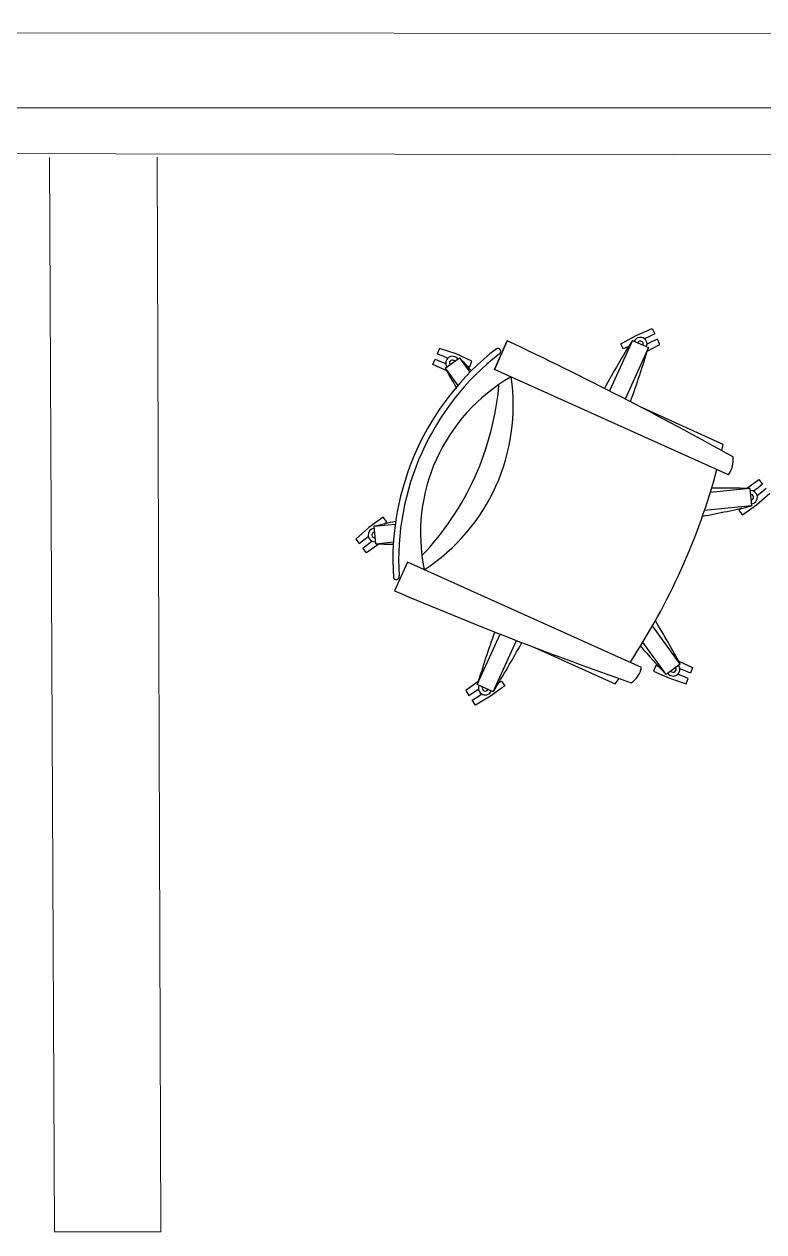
# Model space of a CAD drawing. Header units: inches. Extents: x 164.3 to 247.9, y 15.6 to 56.7.
# Drawn here: x 243.424 to 244.467, y 43.743 to 45.448 of the extents above; entities that cross this region are included whole.
import ezdxf

# ---------------------------------------------------------------- set-up
doc = ezdxf.new("R2010")
doc.units = ezdxf.units.IN
doc.header["$MEASUREMENT"] = 0
doc.layers.get('0').update_dxf_attribs({"lineweight": 0})
doc.layers.add('WALL 1 100', color=250, linetype='Continuous', lineweight=9)
doc.layers.add('провода', color=1, linetype='Continuous', lineweight=5)

msp = doc.modelspace()

# ---------------------------------------------------------------- linework, layer by layer
at = {"color": 7, "linetype": 'ByBlock', "lineweight": -2}
for p, q in [((244.2873, 45.0088), (244.3101, 45.0184)), ((244.3101, 45.0184), (244.3137, 45.011)), ((244.0873, 44.9608), (244.1055, 45.0012)), ((244.1055, 45.0012), (244.0873, 44.9608)), ((244.2819, 45.0016), (244.2498, 44.9303)), ((244.2656, 44.997), (244.2873, 45.0088)), ((244.2819, 45.0016), (244.3045, 44.9915)), ((244.3063, 45.0074), (244.2991, 45.004)), ((244.3098, 45), (244.3027, 44.9965)), ((244.3137, 45.011), (244.3063, 45.0074)), ((244.3173, 45.0035), (244.3098, 45)), ((244.3208, 44.9961), (244.3173, 45.0035)), ((244.0096, 44.9904), (244.0066, 44.9828)), ((244.0066, 44.9828), (244.0143, 44.9797)), ((244.0331, 44.9825), (244.0096, 44.9904)), ((244.0556, 44.9722), (244.0331, 44.9825)), ((244.2691, 44.9896), (244.2656, 44.997)), ((244.2766, 44.9931), (244.2691, 44.9896)), ((244.3045, 44.9915), (244.2718, 44.9189)), ((244.2768, 44.9933), (244.2766, 44.9931)), ((244.3029, 44.9864), (244.3208, 44.9961)), ((244.0005, 44.9675), (244.0036, 44.9751)), ((244.0203, 44.9585), (244.0005, 44.9675)), ((244.0036, 44.9751), (244.0112, 44.9721)), ((244.0112, 44.9721), (244.0186, 44.9692)), ((244.0143, 44.9797), (244.0216, 44.9768)), ((244.018, 44.9626), (244.0381, 44.9771)), ((244.0381, 44.9771), (244.0528, 44.9567)), ((244.0481, 44.9663), (244.0526, 44.9646)), ((244.0526, 44.9646), (244.0556, 44.9722)), ((244.018, 44.9626), (244.0357, 44.9381)), ((244.4175, 44.8121), (244.0873, 44.9608)), ((244.4101, 44.8549), (244.2962, 44.9063)), ((244.443, 44.7927), (244.4606, 44.8053)), ((244.4657, 44.7989), (244.4593, 44.7937)), ((244.4606, 44.8053), (244.4657, 44.7989)), ((244.4477, 44.7926), (244.3919, 44.787)), ((244.4477, 44.7926), (244.4501, 44.768)), ((244.4593, 44.7937), (244.453, 44.7888)), ((244.4573, 44.7696), (244.476, 44.7859)), ((244.4644, 44.7873), (244.4581, 44.7824)), ((244.4708, 44.7924), (244.4644, 44.7873)), ((244.4501, 44.768), (244.3836, 44.7613)), ((244.4359, 44.7647), (244.4321, 44.7617)), ((244.4321, 44.7617), (244.4372, 44.7553)), ((244.4372, 44.7553), (244.4573, 44.7696)), ((243.9303, 44.7519), (243.9102, 44.7375)), ((243.9354, 44.7454), (243.9303, 44.7519)), ((243.9316, 44.7424), (243.9354, 44.7454)), ((243.9102, 44.7375), (243.8916, 44.7212)), ((243.9174, 44.7392), (243.9474, 44.7422)), ((243.9199, 44.7146), (243.9174, 44.7392)), ((243.8916, 44.7212), (243.8967, 44.7148)), ((243.8967, 44.7148), (243.9031, 44.7199)), ((243.9018, 44.7083), (243.9083, 44.7134)), ((243.9031, 44.7199), (243.9094, 44.7248)), ((243.9246, 44.7144), (243.9069, 44.7018)), ((243.9083, 44.7134), (243.9145, 44.7183)), ((243.9199, 44.7146), (243.9449, 44.7171)), ((243.9069, 44.7018), (243.9018, 44.7083)), ((243.9647, 44.6885), (243.9465, 44.6481)), ((244.2948, 44.5398), (243.9647, 44.6885)), ((244.3495, 44.5445), (244.3104, 44.5988)), ((244.0631, 44.5157), (244.0952, 44.5871)), ((244.0856, 44.5055), (244.1183, 44.5781)), ((244.3294, 44.5301), (244.2967, 44.5756)), ((244.1439, 44.5682), (244.2579, 44.5169)), ((244.315, 44.5426), (244.3119, 44.5349)), ((244.3195, 44.5408), (244.315, 44.5426)), ((244.3495, 44.5445), (244.3294, 44.5301)), ((244.3473, 44.5487), (244.367, 44.5397)), ((244.367, 44.5397), (244.364, 44.532)), ((244.3119, 44.5349), (244.3345, 44.5247)), ((244.3345, 44.5247), (244.3579, 44.5167)), ((244.3533, 44.5274), (244.3459, 44.5303)), ((244.3563, 44.5351), (244.3489, 44.538)), ((244.3609, 44.5244), (244.3533, 44.5274)), ((244.364, 44.532), (244.3563, 44.5351)), ((244.3579, 44.5167), (244.3609, 44.5244)), ((244.0644, 44.5202), (244.0469, 44.5074)), ((244.0469, 44.5074), (244.0514, 44.5005)), ((244.0514, 44.5005), (244.0583, 44.505)), ((244.0583, 44.505), (244.0649, 44.5094)), ((244.0856, 44.5055), (244.0631, 44.5157)), ((244.1018, 44.5138), (244.0817, 44.4992)), ((244.0932, 44.518), (244.0973, 44.5207)), ((244.0973, 44.5207), (244.1018, 44.5138)), ((244.0559, 44.4936), (244.0628, 44.4981)), ((244.0604, 44.4867), (244.0559, 44.4936)), ((244.0817, 44.4992), (244.0604, 44.4867)), ((244.0628, 44.4981), (244.0694, 44.5025))]:
    msp.add_line(p, q, dxfattribs=at)
for centre, radius, start, end in [((241.8267, 40.1845), 5.3285, 60.8267, 64.6809), ((245.5376, 44.2263), 1.4758, 148.3049, 151.3456), ((244.2932, 44.9966), 0.00947, 335.7526, 155.7526), ((244.2932, 44.9966), 0.00412, 335.7526, 155.7526), ((244.3218, 44.6914), 0.3778, 127.8213, 183.684), ((244.3218, 44.6914), 0.3696, 128.0454, 183.4598), ((244.092, 44.9861), 0.00418, 298.6798, 117.0636), ((242.8917, 45.418), 1.4758, 340.0777, 343.2004), ((244.0281, 44.9698), 0.00947, 35.7526, 215.7526), ((244.0281, 44.9698), 0.00412, 35.7526, 215.7526), ((242.9623, 43.9668), 1.4758, 42.2373, 43.2004), ((244.237, 44.7296), 0.254, 119.7438, 191.7615), ((243.8369, 44.9098), 0.277, 303.1348, 8.3704), ((245.3174, 45.6624), 1.4758, 208.3049, 209.5208), ((243.6959, 44.9733), 0.3993, 316.3915, 355.1138), ((243.4937, 45.0644), 0.9401, 346.57, 347.1267), ((244.3892, 44.833), 0.0352, 323.5909, 6.7571), ((243.4937, 45.0644), 0.9401, 326.6124, 344.8929), ((244.404, 43.3174), 1.4758, 88.3049, 90.3957), ((244.4489, 44.7803), 0.00947, 275.7526, 95.7526), ((244.4489, 44.7803), 0.00412, 275.7526, 95.7526), ((244.1131, 46.2048), 1.4758, 280.453, 283.2004), ((244.2544, 43.3024), 1.4758, 101.9845, 103.2004), ((243.9186, 44.7269), 0.00947, 95.7526, 275.7526), ((243.9186, 44.7269), 0.00412, 95.7526, 275.7526), ((243.9635, 46.1897), 1.4758, 268.3049, 269.268), ((243.9488, 44.6682), 0.00418, 194.4417, 12.8255), ((246.0435, 49.5466), 5.3285, 246.8244, 250.6786), ((245.4759, 44.0891), 1.4758, 160.1596, 163.2004), ((243.0501, 43.8448), 1.4758, 28.3049, 31.0523), ((242.8299, 45.2809), 1.4758, 328.3049, 331.4276), ((245.4052, 45.5404), 1.4758, 221.1096, 223.2004), ((244.2604, 44.5471), 0.0352, 304.7482, 347.9144), ((244.3395, 44.5373), 0.00947, 215.7526, 35.7526), ((244.3395, 44.5373), 0.00412, 215.7526, 35.7526), ((243.4937, 45.0644), 0.9401, 324.3786, 324.9353), ((244.0743, 44.5106), 0.00947, 155.7526, 335.7526), ((244.0743, 44.5106), 0.00412, 155.7526, 335.7526)]:
    msp.add_arc(centre, radius, start, end, dxfattribs=at)
at = {"layer": 'WALL 1 100', "color": 0}
for p, q in [((243.4665, 43.7431), (243.4595, 45.26)), ((243.6165, 43.7431), (243.6116, 45.2605)), ((243.4665, 43.7431), (243.6165, 43.7431))]:
    msp.add_line(p, q, dxfattribs=at)
for points in [[(246.8709, 45.4332), (228.0636, 45.4482)], [(246.7, 45.2615), (234.1113, 45.2765)]]:
    msp.add_lwpolyline(points, dxfattribs=at)
at = {"layer": 'провода', "color": 1}
msp.add_line((246.7888, 45.3306), (235.3463, 45.3283), dxfattribs=at)

doc.saveas('drawing.dxf')
